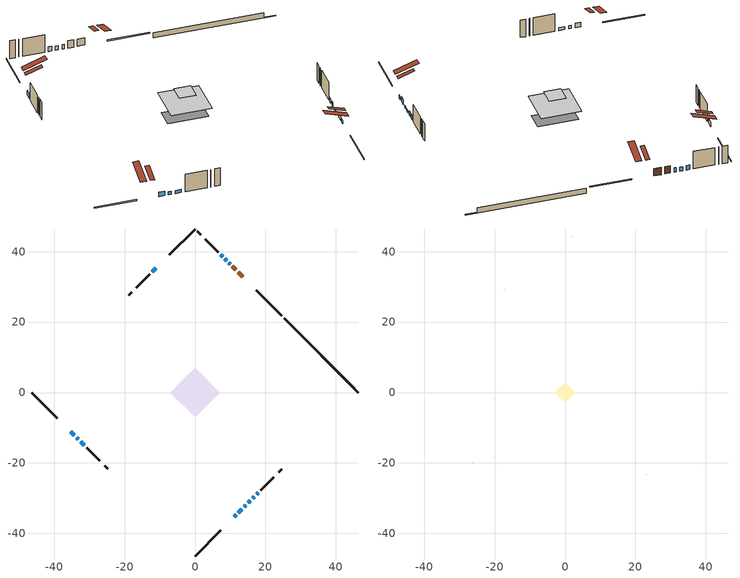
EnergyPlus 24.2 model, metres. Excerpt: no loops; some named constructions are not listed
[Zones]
conditioned space
 floor adiabatic (AdiabaticFloorConstruction): -7.09,0 0,7.09 7.09,0 0,-7.09 z3.29
 floor foundation (Slab1 construction): -5.27,1.83 -1.83,5.27 5.27,-1.83 1.83,-5.27 z-0.61
 wall outside (RimJoist1 construction): 0,-46.44 7.31,-39.13 / -46.44,0 -39.13,-7.31 / 0,46.44 -7.31,39.13 / 24.7,21.74 17.39,29.05 z0.85:1.15
 wall outside (AdiabaticWallConstruction 1): 13.58,32.86 12.28,34.16 / 11.62,34.81 10.64,35.8 z0.85:2.88
 wall outside (AdiabaticWallConstruction): 9.98,36.46 9.65,36.79 / -35.31,-11.12 -34.31,-12.13 / 16.41,-30.03 16.85,-29.59 / 17.5,-28.93 18.01,-28.43 z0.85:2.07; 11.12,-35.31 11.68,-34.76 z0.85:1.77; 12.34,-34.1 13.27,-33.17 z0.85:2.3; -33.65,-12.78 -33.15,-13.29 z0.85:1.67; 13.93,-32.51 14.47,-31.97 / 15.12,-31.32 15.75,-30.68 z0.85:1.36; 8.99,37.44 8.51,37.93 z0.85:2.02; -32.49,-13.94 -31.41,-15.02 z0.85:1.69; 7.85,38.59 7.31,39.13 / -11.12,35.31 -12.2,34.23 z0.85:2.12
 wall outside (Wall1 construction): 18.66,-27.77 22.43,-24.01 / -30.76,-15.68 -27,-19.44 / -12.86,33.58 -16.62,29.82 / 6.65,39.78 2.89,43.54 z0.85:5.73
 wall outside (Wall4 construction): 23.75,-22.68 24.66,-21.78 / -25.67,-20.77 -24.76,-21.68 / -17.95,28.49 -18.86,27.58 / 1.56,44.87 0.66,45.78 z0.85:5.73
 wall foundation (FoundationWall1 construction): 25.36,21.08,-0.61 25.36,21.08,0.85 44.33,2.11,0.85 44.33,2.11,-0.38 46.44,0,-0.38 46.44,0,-0.61
 window (WindowConstruction 9): 9.98,36.46 9.65,36.79 z0.85:2.07
 window (WindowConstruction 5): 11.12,-35.31 11.68,-34.76 z0.85:1.76
 window (WindowConstruction 6): 12.34,-34.1 13.27,-33.17 z0.85:2.3
 window (WindowConstruction 7): -35.31,-11.12 -34.31,-12.13 z0.85:2.07
 window (WindowConstruction 8): -33.65,-12.78 -33.15,-13.29 z0.85:1.66
 window (WindowConstruction 11): 13.93,-32.51 14.47,-31.97 z0.85:1.36
 window (WindowConstruction 12): 15.12,-31.32 15.75,-30.69 z0.85:1.36
 window (WindowConstruction): 8.99,37.45 8.51,37.93 z0.85:2.02
 window (WindowConstruction 1): -32.49,-13.94 -31.41,-15.02 z0.85:1.69
 window (WindowConstruction 10): 16.41,-30.03 16.85,-29.59 z0.85:2.07
 window (WindowConstruction 2): 7.85,38.59 7.31,39.13 z0.85:2.12
 window (WindowConstruction 3): -11.12,35.31 -12.2,34.24 z0.85:2.12
 window (WindowConstruction 4): 17.51,-28.93 18.01,-28.43 z0.85:2.07
 door (Door): 13.58,32.86 12.28,34.16 z0.85:2.88
 door (Door 1): 11.62,34.81 10.64,35.8 z0.85:2.88
 ceiling adiabatic (AdiabaticFloorConstruction): 0,-7.09 7.09,0 0,7.09 -7.09,0 z3.29
 roof outside (Roof1 construction): 9.05,-37.39,5.73 4.94,-33.28,7.66 3.86,-34.36,7.66 7.97,-38.47,5.73; -37.39,-9.05,5.73 -33.28,-4.94,7.66 -34.36,-3.86,7.66 -38.47,-7.97,5.73; -9.05,37.39,5.73 -4.94,33.28,7.66 -3.86,34.36,7.66 -7.97,38.47,5.73; 15.65,30.79,5.73 11.54,26.68,7.66 12.63,25.6,7.66 16.73,29.7,5.73
attic - vented
 floor to conditioned space (Floor1 construction Reversed): -2.96,0 0,2.96 2.96,0 0,-2.96 z5.73
 wall outside (Wall3 construction): 23.08,-23.35 23.1,-23.34 / -26.34,-20.1 -26.33,-20.11 / -17.28,29.16 -17.29,29.15 / 2.24,44.2 2.22,44.22 z0.85:5.73
 roof outside (Roof2 construction): 10.47,-35.97,5.73 7.59,-33.09,7.08 6.83,-33.85,7.08 9.71,-36.73,5.73; -35.97,-10.47,5.73 -33.09,-7.59,7.08 -33.85,-6.83,7.08 -36.73,-9.71,5.73; -10.47,35.97,5.73 -7.59,33.09,7.08 -6.83,33.85,7.08 -9.71,36.73,5.73; 14.23,32.2,5.73 11.35,29.32,7.08 12.11,28.56,7.08 14.99,31.44,5.73
[Material] Roughness=Rough; Thermal Absorptance=0.9
Name | Thickness {m} | Conductivity {W/m-K} | Density {kg/m3} | Specific Heat {J/kg-K} | Solar Absorptance | Visible Absorptance
ceiling stud and cavity | 0.1397 | 0.0922525 | 65.682 | 1177.47 | 0.7 | 0.7
gypsum board | 0.0127 | 0.160291 | 801 | 837.4 | 0.6 | 0.6
[Construction]
Floor1 construction: ceiling stud and cavity, gypsum board
[EnergyManagementSystem:OutputVariable] Type of Data in Variable=Summed; Update Frequency=ZoneTimestep; Units=J
Name | EMS Variable | EMS Program or Subroutine
Energy Management System Output Variable 31 | loads_clg_windows_conduction | component_loads_program
Energy Management System Output Variable 32 | loads_clg_windows_solar | component_loads_program
Energy Management System Output Variable 33 | loads_clg_skylights_conduction | component_loads_program
Energy Management System Output Variable 34 | loads_clg_skylights_solar | component_loads_program
Energy Management System Output Variable 35 | loads_clg_floors | component_loads_program
Energy Management System Output Variable 36 | loads_clg_slabs | component_loads_program
Energy Management System Output Variable 37 | loads_clg_internal_mass | component_loads_program
Energy Management System Output Variable 38 | loads_clg_infil | component_loads_program
Energy Management System Output Variable 39 | loads_clg_natvent | component_loads_program
Energy Management System Output Variable 40 | loads_clg_mechvent | component_loads_program
Energy Management System Output Variable 41 | loads_clg_whf | component_loads_program
Energy Management System Output Variable 42 | loads_clg_ducts | component_loads_program
Energy Management System Output Variable 43 | loads_clg_intgains | component_loads_program
Energy Management System Output Variable 44 | loads_clg_lighting | component_loads_program
Energy Management System Output Variable 45 | loads_htg_tot | total_loads_program
Energy Management System Output Variable 46 | loads_clg_tot | total_loads_program
[Schedule:Day:Interval]
interior lighting schedule day: No, 01:00, 0.108182, 04:00, 0.0901515, 05:00, 0.0991667, 06:00, 0.162273, 07:00, 0.270455, 08:00, 0.342576, 10:00, 0.369621, 11:00, 0.351591, 12:00, 0.333561, 13:00, 0.324545, 14:00, 0.31553, 15:00, 0.333561, 16:00, 0.369621, 17:00, 0.450758, 18:00, 0.585985, 19:00, 0.775303, 20:00, 0.955606, 21:00, 0.991667, 22:00, 0.712197, 23:00, 0.360606, 24:00, 0.162273
interior lighting schedule day 1: No, 01:00, 0.100909, 04:00, 0.0840909, 05:00, 0.0925, 06:00, 0.151364, 07:00, 0.252273, 08:00, 0.319545, 10:00, 0.344773, 11:00, 0.327955, 12:00, 0.311136, 13:00, 0.302727, 14:00, 0.294318, 15:00, 0.311136, 16:00, 0.344773, 17:00, 0.420455, 18:00, 0.546591, 19:00, 0.723182, 20:00, 0.891364, 21:00, 0.925, 22:00, 0.664318, 23:00, 0.336364, 24:00, 0.151364
interior lighting schedule day 2: No, 01:00, 0.0927273, 04:00, 0.0772727, 05:00, 0.085, 06:00, 0.139091, 07:00, 0.231818, 08:00, 0.293636, 10:00, 0.316818, 11:00, 0.301364, 12:00, 0.285909, 13:00, 0.278182, 14:00, 0.270455, 15:00, 0.285909, 16:00, 0.316818, 17:00, 0.386364, 18:00, 0.502273, 19:00, 0.664545, 20:00, 0.819091, 21:00, 0.85, 22:00, 0.610455, 23:00, 0.309091, 24:00, 0.139091
interior lighting schedule day 3: No, 01:00, 0.0845455, 04:00, 0.0704545, 05:00, 0.0775, 06:00, 0.126818, 07:00, 0.211364, 08:00, 0.267727, 10:00, 0.288864, 11:00, 0.274773, 12:00, 0.260682, 13:00, 0.253636, 14:00, 0.246591, 15:00, 0.260682, 16:00, 0.288864, 17:00, 0.352273, 18:00, 0.457955, 19:00, 0.605909, 20:00, 0.746818, 21:00, 0.775, 22:00, 0.556591, 23:00, 0.281818, 24:00, 0.126818
interior lighting schedule day 4: No, 01:00, 0.0763636, 04:00, 0.0636364, 05:00, 0.07, 06:00, 0.114545, 07:00, 0.190909, 08:00, 0.241818, 10:00, 0.260909, 11:00, 0.248182, 12:00, 0.235455, 13:00, 0.229091, 14:00, 0.222727, 15:00, 0.235455, 16:00, 0.260909, 17:00, 0.318182, 18:00, 0.413636, 19:00, 0.547273, 20:00, 0.674545, 21:00, 0.7, 22:00, 0.502727, 23:00, 0.254545, 24:00, 0.114545
interior lighting schedule day 5: No, 01:00, 0.0727273, 04:00, 0.0606061, 05:00, 0.0666667, 06:00, 0.109091, 07:00, 0.181818, 08:00, 0.230303, 10:00, 0.248485, 11:00, 0.236364, 12:00, 0.224242, 13:00, 0.218182, 14:00, 0.212121, 15:00, 0.224242, 16:00, 0.248485, 17:00, 0.30303, 18:00, 0.393939, 19:00, 0.521212, 20:00, 0.642424, 21:00, 0.666667, 22:00, 0.478788, 23:00, 0.242424, 24:00, 0.109091
interior lighting schedule day 6: No, 01:00, 0.0745455, 04:00, 0.0621212, 05:00, 0.0683333, 06:00, 0.111818, 07:00, 0.186364, 08:00, 0.236061, 10:00, 0.254697, 11:00, 0.242273, 12:00, 0.229848, 13:00, 0.223636, 14:00, 0.217424, 15:00, 0.229848, 16:00, 0.254697, 17:00, 0.310606, 18:00, 0.403788, 19:00, 0.534242, 20:00, 0.658485, 21:00, 0.683333, 22:00, 0.490758, 23:00, 0.248485, 24:00, 0.111818
interior lighting schedule day 7: No, 01:00, 0.08, 04:00, 0.0666667, 05:00, 0.0733333, 06:00, 0.12, 07:00, 0.2, 08:00, 0.253333, 10:00, 0.273333, 11:00, 0.26, 12:00, 0.246667, 13:00, 0.24, 14:00, 0.233333, 15:00, 0.246667, 16:00, 0.273333, 17:00, 0.333333, 18:00, 0.433333, 19:00, 0.573333, 20:00, 0.706667, 21:00, 0.733333, 22:00, 0.526667, 23:00, 0.266667, 24:00, 0.12
interior lighting schedule day 8: No, 01:00, 0.0890909, 04:00, 0.0742424, 05:00, 0.0816667, 06:00, 0.133636, 07:00, 0.222727, 08:00, 0.282121, 10:00, 0.304394, 11:00, 0.289545, 12:00, 0.274697, 13:00, 0.267273, 14:00, 0.259848, 15:00, 0.274697, 16:00, 0.304394, 17:00, 0.371212, 18:00, 0.482576, 19:00, 0.638485, 20:00, 0.78697, 21:00, 0.816667, 22:00, 0.586515, 23:00, 0.29697, 24:00, 0.133636
interior lighting schedule day 9: No, 01:00, 0.0972727, 04:00, 0.0810606, 05:00, 0.0891667, 06:00, 0.145909, 07:00, 0.243182, 08:00, 0.30803, 10:00, 0.332348, 11:00, 0.316136, 12:00, 0.299924, 13:00, 0.291818, 14:00, 0.283712, 15:00, 0.299924, 16:00, 0.332348, 17:00, 0.405303, 18:00, 0.526894, 19:00, 0.697121, 20:00, 0.859242, 21:00, 0.891667, 22:00, 0.640379, 23:00, 0.324242, 24:00, 0.145909
interior lighting schedule day 10: No, 01:00, 0.105455, 04:00, 0.0878788, 05:00, 0.0966667, 06:00, 0.158182, 07:00, 0.263636, 08:00, 0.333939, 10:00, 0.360303, 11:00, 0.342727, 12:00, 0.325152, 13:00, 0.316364, 14:00, 0.307576, 15:00, 0.325152, 16:00, 0.360303, 17:00, 0.439394, 18:00, 0.571212, 19:00, 0.755758, 20:00, 0.931515, 21:00, 0.966667, 22:00, 0.694242, 23:00, 0.351515, 24:00, 0.158182
interior lighting schedule day 11: No, 01:00, 0.109091, 04:00, 0.0909091, 05:00, 0.1, 06:00, 0.163636, 07:00, 0.272727, 08:00, 0.345455, 10:00, 0.372727, 11:00, 0.354545, 12:00, 0.336364, 13:00, 0.327273, 14:00, 0.318182, 15:00, 0.336364, 16:00, 0.372727, 17:00, 0.454545, 18:00, 0.590909, 19:00, 0.781818, 20:00, 0.963636, 21:00, 1, 22:00, 0.718182, 23:00, 0.363636, 24:00, 0.163636
interior lighting schedule default day; occupants schedule default day; clothes dryer schedule default day; cooking range schedule default day; mech vent bath fan 0 schedule default day; misc plug loads schedule default day; general water use schedule default day; heating setpoint default day; cooling setpoint default day; clothes dryer exhaust 0 schedule default day; cooling season schedule day; cooling season schedule day 2; cooling season schedule default day; exterior lighting schedule default day; natural vent schedule default day: No, 24:00, 0
occupants schedule day: No, 05:00, 0.426829, 06:00, 0.719512, 07:00, 1, 08:00, 0.670732, 09:00, 0.329268, 14:00, 0.170732, 15:00, 0.231707, 16:00, 0.329268, 17:00, 0.5, 18:00, 0.670732, 19:00, 0.829268, 21:00, 1, 22:00, 0.853659, 23:00, 0.646341, 24:00, 0.426829
clothes dryer schedule day; clothes dryer exhaust 0 schedule day: No, 01:00, 0.123457, 02:00, 0.0740741, 03:00, 0.0493827, 04:00, 0.0246914, 05:00, 0.0493827, 06:00, 0.0740741, 07:00, 0.197531, 08:00, 0.395062, 09:00, 0.592593, 10:00, 0.839506, 11:00, 0.962963, 12:00, 1, 13:00, 0.91358, 14:00, 0.82716, 15:00, 0.716049, 16:00, 0.753086, 17:00, 0.679012, 18:00, 0.666667, 20:00, 0.62963, 21:00, 0.641975, 22:00, 0.666667, 23:00, 0.54321, 24:00, 0.296296
cooking range schedule day: No, 05:00, 0.0597015, 06:00, 0.11194, 07:00, 0.171642, 08:00, 0.291045, 11:00, 0.343284, 12:00, 0.402985, 13:00, 0.462687, 14:00, 0.343284, 15:00, 0.291045, 16:00, 0.402985, 17:00, 0.567164, 18:00, 1, 19:00, 0.850746, 20:00, 0.432836, 21:00, 0.291045, 22:00, 0.231343, 23:00, 0.171642, 24:00, 0.11194
mech vent bath fan 0 schedule day: No, 07:00, 0, 08:00, 1, 09:00, 0.2, 24:00, 0
misc plug loads schedule day: No, 06:00, 0.705882, 07:00, 0.745098, 08:00, 0.803922, 15:00, 0.823529, 16:00, 0.862745, 17:00, 0.921569, 18:00, 0.980392, 19:00, 1, 20:00, 0.980392, 21:00, 0.941176, 22:00, 0.862745, 23:00, 0.784314, 24:00, 0.72549
general water use schedule day: No, 01:00, 0.315068, 03:00, 0.287671, 04:00, 0.342466, 05:00, 0.369863, 06:00, 0.520548, 07:00, 0.60274, 08:00, 0.534247, 10:00, 0.506849, 11:00, 0.465753, 14:00, 0.479452, 15:00, 0.534247, 16:00, 0.589041, 17:00, 0.69863, 18:00, 0.876712, 19:00, 0.890411, 20:00, 0.986301, 21:00, 1, 22:00, 0.863014, 23:00, 0.616438, 24:00, 0.465753
heating setpoint day: No, 07:00, 18, 23:00, 21, 24:00, 18
cooling setpoint day: No, 24:00, 25
cooling season schedule day 1: No, 24:00, 1
exterior lighting schedule day: No, 01:00, 0.566667, 03:00, 0.524167, 05:00, 0.495833, 06:00, 0.5525, 07:00, 0.623333, 08:00, 0.580833, 09:00, 0.439167, 10:00, 0.354167, 12:00, 0.34, 13:00, 0.354167, 14:00, 0.396667, 15:00, 0.425, 16:00, 0.495833, 17:00, 0.623333, 18:00, 0.793333, 19:00, 0.906667, 20:00, 0.963333, 21:00, 0.991667, 22:00, 0.920833, 23:00, 0.793333, 24:00, 0.665833
exterior lighting schedule day 1: No, 01:00, 0.528571, 03:00, 0.488929, 05:00, 0.4625, 06:00, 0.515357, 07:00, 0.581429, 08:00, 0.541786, 09:00, 0.409643, 10:00, 0.330357, 12:00, 0.317143, 13:00, 0.330357, 14:00, 0.37, 15:00, 0.396429, 16:00, 0.4625, 17:00, 0.581429, 18:00, 0.74, 19:00, 0.845714, 20:00, 0.898571, 21:00, 0.925, 22:00, 0.858929, 23:00, 0.74, 24:00, 0.621071
exterior lighting schedule day 10: No, 01:00, 0.552381, 03:00, 0.510952, 05:00, 0.483333, 06:00, 0.538571, 07:00, 0.607619, 08:00, 0.56619, 09:00, 0.428095, 10:00, 0.345238, 12:00, 0.331429, 13:00, 0.345238, 14:00, 0.386667, 15:00, 0.414286, 16:00, 0.483333, 17:00, 0.607619, 18:00, 0.773333, 19:00, 0.88381, 20:00, 0.939048, 21:00, 0.966667, 22:00, 0.897619, 23:00, 0.773333, 24:00, 0.649048
exterior lighting schedule day 11: No, 01:00, 0.571429, 03:00, 0.528571, 05:00, 0.5, 06:00, 0.557143, 07:00, 0.628571, 08:00, 0.585714, 09:00, 0.442857, 10:00, 0.357143, 12:00, 0.342857, 13:00, 0.357143, 14:00, 0.4, 15:00, 0.428571, 16:00, 0.5, 17:00, 0.628571, 18:00, 0.8, 19:00, 0.914286, 20:00, 0.971429, 21:00, 1, 22:00, 0.928571, 23:00, 0.8, 24:00, 0.671429
exterior lighting schedule day 2: No, 01:00, 0.485714, 03:00, 0.449286, 05:00, 0.425, 06:00, 0.473571, 07:00, 0.534286, 08:00, 0.497857, 09:00, 0.376429, 10:00, 0.303571, 12:00, 0.291429, 13:00, 0.303571, 14:00, 0.34, 15:00, 0.364286, 16:00, 0.425, 17:00, 0.534286, 18:00, 0.68, 19:00, 0.777143, 20:00, 0.825714, 21:00, 0.85, 22:00, 0.789286, 23:00, 0.68, 24:00, 0.570714
exterior lighting schedule day 3: No, 01:00, 0.442857, 03:00, 0.409643, 05:00, 0.3875, 06:00, 0.431786, 07:00, 0.487143, 08:00, 0.453929, 09:00, 0.343214, 10:00, 0.276786, 12:00, 0.265714, 13:00, 0.276786, 14:00, 0.31, 15:00, 0.332143, 16:00, 0.3875, 17:00, 0.487143, 18:00, 0.62, 19:00, 0.708571, 20:00, 0.752857, 21:00, 0.775, 22:00, 0.719643, 23:00, 0.62, 24:00, 0.520357
exterior lighting schedule day 4: No, 01:00, 0.4, 03:00, 0.37, 05:00, 0.35, 06:00, 0.39, 07:00, 0.44, 08:00, 0.41, 09:00, 0.31, 10:00, 0.25, 12:00, 0.24, 13:00, 0.25, 14:00, 0.28, 15:00, 0.3, 16:00, 0.35, 17:00, 0.44, 18:00, 0.56, 19:00, 0.64, 20:00, 0.68, 21:00, 0.7, 22:00, 0.65, 23:00, 0.56, 24:00, 0.47
exterior lighting schedule day 5: No, 01:00, 0.380952, 03:00, 0.352381, 05:00, 0.333333, 06:00, 0.371429, 07:00, 0.419048, 08:00, 0.390476, 09:00, 0.295238, 10:00, 0.238095, 12:00, 0.228571, 13:00, 0.238095, 14:00, 0.266667, 15:00, 0.285714, 16:00, 0.333333, 17:00, 0.419048, 18:00, 0.533333, 19:00, 0.609524, 20:00, 0.647619, 21:00, 0.666667, 22:00, 0.619048, 23:00, 0.533333, 24:00, 0.447619
exterior lighting schedule day 6: No, 01:00, 0.390476, 03:00, 0.36119, 05:00, 0.341667, 06:00, 0.380714, 07:00, 0.429524, 08:00, 0.400238, 09:00, 0.302619, 10:00, 0.244048, 12:00, 0.234286, 13:00, 0.244048, 14:00, 0.273333, 15:00, 0.292857, 16:00, 0.341667, 17:00, 0.429524, 18:00, 0.546667, 19:00, 0.624762, 20:00, 0.66381, 21:00, 0.683333, 22:00, 0.634524, 23:00, 0.546667, 24:00, 0.45881
exterior lighting schedule day 7: No, 01:00, 0.419048, 03:00, 0.387619, 05:00, 0.366667, 06:00, 0.408571, 07:00, 0.460952, 08:00, 0.429524, 09:00, 0.324762, 10:00, 0.261905, 12:00, 0.251429, 13:00, 0.261905, 14:00, 0.293333, 15:00, 0.314286, 16:00, 0.366667, 17:00, 0.460952, 18:00, 0.586667, 19:00, 0.670476, 20:00, 0.712381, 21:00, 0.733333, 22:00, 0.680952, 23:00, 0.586667, 24:00, 0.492381
exterior lighting schedule day 8: No, 01:00, 0.466667, 03:00, 0.431667, 05:00, 0.408333, 06:00, 0.455, 07:00, 0.513333, 08:00, 0.478333, 09:00, 0.361667, 10:00, 0.291667, 12:00, 0.28, 13:00, 0.291667, 14:00, 0.326667, 15:00, 0.35, 16:00, 0.408333, 17:00, 0.513333, 18:00, 0.653333, 19:00, 0.746667, 20:00, 0.793333, 21:00, 0.816667, 22:00, 0.758333, 23:00, 0.653333, 24:00, 0.548333
exterior lighting schedule day 9: No, 01:00, 0.509524, 03:00, 0.47131, 05:00, 0.445833, 06:00, 0.496786, 07:00, 0.560476, 08:00, 0.522262, 09:00, 0.394881, 10:00, 0.318452, 12:00, 0.305714, 13:00, 0.318452, 14:00, 0.356667, 15:00, 0.382143, 16:00, 0.445833, 17:00, 0.560476, 18:00, 0.713333, 19:00, 0.815238, 20:00, 0.86619, 21:00, 0.891667, 22:00, 0.827976, 23:00, 0.713333, 24:00, 0.59869
[Schedule:Week:Daily]
heating setpoint Week Rule - Jan1-Dec31: heating setpoint day, heating setpoint day, heating setpoint day, heating setpoint day, heating setpoint day, heating setpoint day, heating setpoint day, heating setpoint default day, heating setpoint default day, heating setpoint default day, heating setpoint default day, heating setpoint default day
cooling setpoint Week Rule - Jan1-Dec31: cooling setpoint day, cooling setpoint day, cooling setpoint day, cooling setpoint day, cooling setpoint day, cooling setpoint day, cooling setpoint day, cooling setpoint default day, cooling setpoint default day, cooling setpoint default day, cooling setpoint default day, cooling setpoint default day
clothes dryer exhaust 0 schedule Week Rule - Jan1-Dec31: clothes dryer exhaust 0 schedule day, clothes dryer exhaust 0 schedule day, clothes dryer exhaust 0 schedule day, clothes dryer exhaust 0 schedule day, clothes dryer exhaust 0 schedule day, clothes dryer exhaust 0 schedule day, clothes dryer exhaust 0 schedule day, clothes dryer exhaust 0 schedule default day, clothes dryer exhaust 0 schedule default day, clothes dryer exhaust 0 schedule default day, clothes dryer exhaust 0 schedule default day, clothes dryer exhaust 0 schedule default day
cooling season schedule Week Rule - Jan1-May26: cooling season schedule day, cooling season schedule day, cooling season schedule day, cooling season schedule day, cooling season schedule day, cooling season schedule day, cooling season schedule day, cooling season schedule default day, cooling season schedule default day, cooling season schedule default day, cooling season schedule default day, cooling season schedule default day
cooling season schedule Week Rule - May27-Jun2: cooling season schedule day, cooling season schedule day, cooling season schedule day, cooling season schedule day, cooling season schedule day, cooling season schedule day 1, cooling season schedule day 1, cooling season schedule default day, cooling season schedule default day, cooling season schedule default day, cooling season schedule default day, cooling season schedule default day
cooling season schedule Week Rule - Jun3-Aug25: cooling season schedule day 1, cooling season schedule day 1, cooling season schedule day 1, cooling season schedule day 1, cooling season schedule day 1, cooling season schedule day 1, cooling season schedule day 1, cooling season schedule default day, cooling season schedule default day, cooling season schedule default day, cooling season schedule default day, cooling season schedule default day
cooling season schedule Week Rule - Aug26-Sep1: cooling season schedule day 1, cooling season schedule day 1, cooling season schedule day 1, cooling season schedule day 1, cooling season schedule day 1, cooling season schedule day 1, cooling season schedule day 2, cooling season schedule default day, cooling season schedule default day, cooling season schedule default day, cooling season schedule default day, cooling season schedule default day
cooling season schedule Week Rule - Sep2-Dec31: cooling season schedule day 2, cooling season schedule day 2, cooling season schedule day 2, cooling season schedule day 2, cooling season schedule day 2, cooling season schedule day 2, cooling season schedule day 2, cooling season schedule default day, cooling season schedule default day, cooling season schedule default day, cooling season schedule default day, cooling season schedule default day
exterior lighting schedule Week Rule - Aug26-Sep1: exterior lighting schedule day 7, exterior lighting schedule day 7, exterior lighting schedule day 7, exterior lighting schedule day 7, exterior lighting schedule day 7, exterior lighting schedule day 7, exterior lighting schedule day 8, exterior lighting schedule default day, exterior lighting schedule default day, exterior lighting schedule default day, exterior lighting schedule default day, exterior lighting schedule default day
exterior lighting schedule Week Rule - Sep2-Sep29: exterior lighting schedule day 8, exterior lighting schedule day 8, exterior lighting schedule day 8, exterior lighting schedule day 8, exterior lighting schedule day 8, exterior lighting schedule day 8, exterior lighting schedule day 8, exterior lighting schedule default day, exterior lighting schedule default day, exterior lighting schedule default day, exterior lighting schedule default day, exterior lighting schedule default day
exterior lighting schedule Week Rule - Sep30-Oct6: exterior lighting schedule day 8, exterior lighting schedule day 9, exterior lighting schedule day 9, exterior lighting schedule day 9, exterior lighting schedule day 9, exterior lighting schedule day 9, exterior lighting schedule day 9, exterior lighting schedule default day, exterior lighting schedule default day, exterior lighting schedule default day, exterior lighting schedule default day, exterior lighting schedule default day
exterior lighting schedule Week Rule - Oct7-Oct27: exterior lighting schedule day 9, exterior lighting schedule day 9, exterior lighting schedule day 9, exterior lighting schedule day 9, exterior lighting schedule day 9, exterior lighting schedule day 9, exterior lighting schedule day 9, exterior lighting schedule default day, exterior lighting schedule default day, exterior lighting schedule default day, exterior lighting schedule default day, exterior lighting schedule default day
exterior lighting schedule Week Rule - Oct28-Nov3: exterior lighting schedule day 9, exterior lighting schedule day 9, exterior lighting schedule day 9, exterior lighting schedule day 9, exterior lighting schedule day 10, exterior lighting schedule day 10, exterior lighting schedule day 10, exterior lighting schedule default day, exterior lighting schedule default day, exterior lighting schedule default day, exterior lighting schedule default day, exterior lighting schedule default day
exterior lighting schedule Week Rule - Nov4-Nov24: exterior lighting schedule day 10, exterior lighting schedule day 10, exterior lighting schedule day 10, exterior lighting schedule day 10, exterior lighting schedule day 10, exterior lighting schedule day 10, exterior lighting schedule day 10, exterior lighting schedule default day, exterior lighting schedule default day, exterior lighting schedule default day, exterior lighting schedule default day, exterior lighting schedule default day
exterior lighting schedule Week Rule - Nov25-Dec1: exterior lighting schedule day 10, exterior lighting schedule day 10, exterior lighting schedule day 10, exterior lighting schedule day 10, exterior lighting schedule day 10, exterior lighting schedule day 10, exterior lighting schedule day 11, exterior lighting schedule default day, exterior lighting schedule default day, exterior lighting schedule default day, exterior lighting schedule default day, exterior lighting schedule default day
exterior lighting schedule Week Rule - Dec2-Dec31: exterior lighting schedule day 11, exterior lighting schedule day 11, exterior lighting schedule day 11, exterior lighting schedule day 11, exterior lighting schedule day 11, exterior lighting schedule day 11, exterior lighting schedule day 11, exterior lighting schedule default day, exterior lighting schedule default day, exterior lighting schedule default day, exterior lighting schedule default day, exterior lighting schedule default day
natural vent schedule Week Rule - Jan1-Dec31: natural vent schedule default day, natural vent schedule default day, natural vent schedule default day, natural vent schedule default day, natural vent schedule default day, natural vent schedule default day, natural vent schedule default day, natural vent schedule default day, natural vent schedule default day, natural vent schedule default day, natural vent schedule default day, natural vent schedule default day
[Schedule:Year]
heating setpoint: heating setpoint Week Rule - Jan1-Dec31, 1, 1, 12, 31
cooling setpoint: cooling setpoint Week Rule - Jan1-Dec31, 1, 1, 12, 31
clothes dryer exhaust 0 schedule: clothes dryer exhaust 0 schedule Week Rule - Jan1-Dec31, 1, 1, 12, 31
cooling season schedule: cooling season schedule Week Rule - Jan1-May26, 1, 1, 5, 26, cooling season schedule Week Rule - May27-Jun2, 5, 27, 6, 2, cooling season schedule Week Rule - Jun3-Aug25, 6, 3, 8, 25, cooling season schedule Week Rule - Aug26-Sep1, 8, 26, 9, 1, cooling season schedule Week Rule - Sep2-Dec31, 9, 2, 12, 31
natural vent schedule: natural vent schedule Week Rule - Jan1-Dec31, 1, 1, 12, 31
